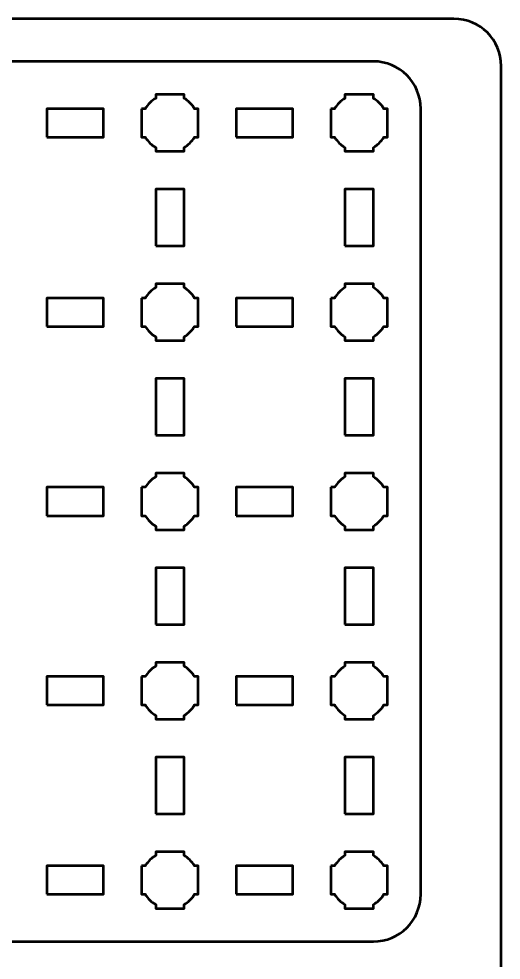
# Model space of a CAD drawing. Header units: centimetres. Extents: x -21 to 0, y -29.7 to 0.
# Drawn here: x -5.1 to 0, y -9.95 to 0 of the extents above; entities that cross this region are included whole.
import ezdxf

# ---------------------------------------------------------------- set-up
doc = ezdxf.new("R2010")
doc.units = ezdxf.units.CM
doc.header["$MEASUREMENT"] = 0
doc.layers.add('Layer 1', color=7, linetype='Continuous')

msp = doc.modelspace()

# ---------------------------------------------------------------- linework, layer by layer
at = {"layer": 'Layer 1', "lineweight": 53}
for points in [[(-4.8, -1.25), (-4.2, -1.25), (-4.2, -0.95), (-4.8, -0.95), (-4.8, -1.25)], [(-2.8, -1.25), (-2.2, -1.25), (-2.2, -0.95), (-2.8, -0.95), (-2.8, -1.25)], [(-3.65, -2.4), (-3.35, -2.4), (-3.35, -1.8), (-3.65, -1.8), (-3.65, -2.4)], [(-1.65, -2.4), (-1.35, -2.4), (-1.35, -1.8), (-1.65, -1.8), (-1.65, -2.4)], [(-4.8, -3.25), (-4.2, -3.25), (-4.2, -2.95), (-4.8, -2.95), (-4.8, -3.25)], [(-2.8, -3.25), (-2.2, -3.25), (-2.2, -2.95), (-2.8, -2.95), (-2.8, -3.25)], [(-3.65, -4.4), (-3.35, -4.4), (-3.35, -3.8), (-3.65, -3.8), (-3.65, -4.4)], [(-1.65, -4.4), (-1.35, -4.4), (-1.35, -3.8), (-1.65, -3.8), (-1.65, -4.4)], [(-4.8, -5.25), (-4.2, -5.25), (-4.2, -4.95), (-4.8, -4.95), (-4.8, -5.25)], [(-2.8, -5.25), (-2.2, -5.25), (-2.2, -4.95), (-2.8, -4.95), (-2.8, -5.25)], [(-3.65, -6.4), (-3.35, -6.4), (-3.35, -5.8), (-3.65, -5.8), (-3.65, -6.4)], [(-1.65, -6.4), (-1.35, -6.4), (-1.35, -5.8), (-1.65, -5.8), (-1.65, -6.4)], [(-4.8, -7.25), (-4.2, -7.25), (-4.2, -6.95), (-4.8, -6.95), (-4.8, -7.25)], [(-2.8, -7.25), (-2.2, -7.25), (-2.2, -6.95), (-2.8, -6.95), (-2.8, -7.25)], [(-3.65, -8.4), (-3.35, -8.4), (-3.35, -7.8), (-3.65, -7.8), (-3.65, -8.4)], [(-1.65, -8.4), (-1.35, -8.4), (-1.35, -7.8), (-1.65, -7.8), (-1.65, -8.4)], [(-4.8, -9.25), (-4.2, -9.25), (-4.2, -8.95), (-4.8, -8.95), (-4.8, -9.25)], [(-2.8, -9.25), (-2.2, -9.25), (-2.2, -8.95), (-2.8, -8.95), (-2.8, -9.25)]]:
    msp.add_lwpolyline(points, close=True, dxfattribs=at)
at = {"layer": 'Layer 1', "color": 1, "lineweight": 53}
msp.add_open_spline([(-21.00003, -29.19995), (-21.00003, -29.19995), (-21.00003, -5.89992), (-21.00003, -5.89992), (-21.00003, -5.89992), (-21.00003, -5.81709), (-20.93286, -5.74992), (-20.85003, -5.74992), (-20.85003, -5.74992), (-20.7672, -5.74992), (-20.70003, -5.68275), (-20.70003, -5.59992), (-20.70003, -5.59992), (-20.70003, -5.51709), (-20.7672, -5.44992), (-20.85003, -5.44992), (-20.85003, -5.44992), (-20.93286, -5.44992), (-21.00003, -5.38275), (-21.00003, -5.29992), (-21.00003, -5.29992), (-21.00003, -5.21709), (-20.93286, -5.14992), (-20.85003, -5.14992), (-20.85003, -5.14992), (-20.7672, -5.14992), (-20.70003, -5.08275), (-20.70003, -4.99992), (-20.70003, -4.99992), (-20.70003, -4.91709), (-20.7672, -4.84992), (-20.85003, -4.84992), (-20.85003, -4.84992), (-20.93286, -4.84992), (-21.00003, -4.78275), (-21.00003, -4.69992), (-21.00003, -4.69992), (-21.00003, -4.61709), (-20.93286, -4.54992), (-20.85003, -4.54992), (-20.85003, -4.54992), (-20.7672, -4.54992), (-20.70003, -4.48275), (-20.70003, -4.39992), (-20.70003, -4.39992), (-20.70003, -4.31709), (-20.7672, -4.24992), (-20.85003, -4.24992), (-20.85003, -4.24992), (-20.93286, -4.24992), (-21.00003, -4.18275), (-21.00003, -4.09992), (-21.00003, -4.09992), (-21.00003, -4.01709), (-20.93286, -3.94992), (-20.85003, -3.94992), (-20.85003, -3.94992), (-20.7672, -3.94992), (-20.70003, -3.88275), (-20.70003, -3.79992), (-20.70003, -3.79992), (-20.70003, -3.71709), (-20.7672, -3.64992), (-20.85003, -3.64992), (-20.85003, -3.64992), (-20.93286, -3.64992), (-21.00003, -3.58275), (-21.00003, -3.49992), (-21.00003, -3.49992), (-21.00003, -3.41709), (-20.93286, -3.34992), (-20.85003, -3.34992), (-20.85003, -3.34992), (-20.7672, -3.34992), (-20.70003, -3.28275), (-20.70003, -3.19992), (-20.70003, -3.19992), (-20.70003, -3.11709), (-20.7672, -3.04992), (-20.85003, -3.04992), (-20.85003, -3.04992), (-20.93286, -3.04992), (-21.00003, -2.98275), (-21.00003, -2.89992), (-21.00003, -2.89992), (-21.00003, -2.81709), (-20.93286, -2.74992), (-20.85003, -2.74992), (-20.85003, -2.74992), (-20.7672, -2.74992), (-20.70003, -2.68275), (-20.70003, -2.59992), (-20.70003, -2.59992), (-20.70003, -2.51709), (-20.7672, -2.44992), (-20.85003, -2.44992), (-20.85003, -2.44992), (-20.93286, -2.44992), (-21.00003, -2.38275), (-21.00003, -2.29992), (-21.00003, -2.29992), (-21.00003, -2.21709), (-20.93286, -2.14992), (-20.85003, -2.14992), (-20.85003, -2.14992), (-20.7672, -2.14992), (-20.70003, -2.08275), (-20.70003, -1.99992), (-20.70003, -1.99992), (-20.70003, -1.91709), (-20.7672, -1.84992), (-20.85003, -1.84992), (-20.85003, -1.84992), (-20.93286, -1.84992), (-21.00003, -1.78275), (-21.00003, -1.69992), (-21.00003, -1.69992), (-21.00003, -1.61709), (-20.93286, -1.54992), (-20.85003, -1.54992), (-20.85003, -1.54992), (-20.7672, -1.54992), (-20.70003, -1.48275), (-20.70003, -1.39992), (-20.70003, -1.39992), (-20.70003, -1.31709), (-20.7672, -1.24992), (-20.85003, -1.24992), (-20.85003, -1.24992), (-20.93286, -1.24992), (-21.00003, -1.18275), (-21.00003, -1.09992), (-21.00003, -1.09992), (-21.00003, -1.09992), (-21.00003, -0.49992), (-21.00003, -0.49992), (-21.00003, -0.49992), (-21.00003, -0.22295), (-20.77694, 0.00004), (-20.49994, 0.00004), (-20.49994, 0.00004), (-20.49994, 0.00004), (-0.50008, 0.00004), (-0.50008, 0.00004), (-0.50008, 0.00004), (-0.22294, 0.00004), (0.00002, -0.22295), (0.00002, -0.49992), (0.00002, -0.49992), (0.00002, -0.49992), (0.00002, -29.19995), (0.00002, -29.19995), (0.00002, -29.19995), (0.00002, -29.47695), (-0.22294, -29.70004), (-0.50008, -29.70004), (-0.50008, -29.70004), (-0.50008, -29.70004), (-20.49994, -29.70004), (-20.49994, -29.70004), (-20.49994, -29.70004), (-20.77694, -29.70004), (-21.00003, -29.47695), (-21.00003, -29.19995)], degree=3, knots=[0, 0, 0, 0, 0.0243902, 0.0243902, 0.0243902, 0.0243902, 0.0487805, 0.0487805, 0.0487805, 0.0487805, 0.0731707, 0.0731707, 0.0731707, 0.0731707, 0.097561, 0.097561, 0.097561, 0.097561, 0.1219512, 0.1219512, 0.1219512, 0.1219512, 0.1463415, 0.1463415, 0.1463415, 0.1463415, 0.1707317, 0.1707317, 0.1707317, 0.1707317, 0.195122, 0.195122, 0.195122, 0.195122, 0.2195122, 0.2195122, 0.2195122, 0.2195122, 0.2439024, 0.2439024, 0.2439024, 0.2439024, 0.2682927, 0.2682927, 0.2682927, 0.2682927, 0.2926829, 0.2926829, 0.2926829, 0.2926829, 0.3170732, 0.3170732, 0.3170732, 0.3170732, 0.3414634, 0.3414634, 0.3414634, 0.3414634, 0.3658537, 0.3658537, 0.3658537, 0.3658537, 0.3902439, 0.3902439, 0.3902439, 0.3902439, 0.4146341, 0.4146341, 0.4146341, 0.4146341, 0.4390244, 0.4390244, 0.4390244, 0.4390244, 0.4634146, 0.4634146, 0.4634146, 0.4634146, 0.4878049, 0.4878049, 0.4878049, 0.4878049, 0.5121951, 0.5121951, 0.5121951, 0.5121951, 0.5365854, 0.5365854, 0.5365854, 0.5365854, 0.5609756, 0.5609756, 0.5609756, 0.5609756, 0.5853659, 0.5853659, 0.5853659, 0.5853659, 0.6097561, 0.6097561, 0.6097561, 0.6097561, 0.6341463, 0.6341463, 0.6341463, 0.6341463, 0.6585366, 0.6585366, 0.6585366, 0.6585366, 0.6829268, 0.6829268, 0.6829268, 0.6829268, 0.7073171, 0.7073171, 0.7073171, 0.7073171, 0.7317073, 0.7317073, 0.7317073, 0.7317073, 0.7560976, 0.7560976, 0.7560976, 0.7560976, 0.7804878, 0.7804878, 0.7804878, 0.7804878, 0.804878, 0.804878, 0.804878, 0.804878, 0.8292683, 0.8292683, 0.8292683, 0.8292683, 0.8536585, 0.8536585, 0.8536585, 0.8536585, 0.8780488, 0.8780488, 0.8780488, 0.8780488, 0.902439, 0.902439, 0.902439, 0.902439, 0.9268293, 0.9268293, 0.9268293, 0.9268293, 0.9512195, 0.9512195, 0.9512195, 0.9512195, 0.9756098, 0.9756098, 0.9756098, 0.9756098, 1, 1, 1, 1], dxfattribs=at)
at = {"layer": 'Layer 1', "color": 3, "lineweight": 53}
msp.add_open_spline([(-10.15, -9.25), (-10.15, -9.25), (-10.15, -0.95), (-10.15, -0.95), (-10.15, -0.95), (-10.15, -0.67391), (-9.92609, -0.45), (-9.65, -0.45), (-9.65, -0.45), (-9.65, -0.45), (-1.35, -0.45), (-1.35, -0.45), (-1.35, -0.45), (-1.07391, -0.45), (-0.85, -0.67391), (-0.85, -0.95), (-0.85, -0.95), (-0.85, -0.95), (-0.85, -9.25), (-0.85, -9.25), (-0.85, -9.25), (-0.85, -9.52609), (-1.07391, -9.75), (-1.35, -9.75), (-1.35, -9.75), (-1.35, -9.75), (-9.65, -9.75), (-9.65, -9.75), (-9.65, -9.75), (-9.92609, -9.75), (-10.15, -9.52609), (-10.15, -9.25)], degree=3, knots=[0, 0, 0, 0, 0.125, 0.125, 0.125, 0.125, 0.25, 0.25, 0.25, 0.25, 0.375, 0.375, 0.375, 0.375, 0.5, 0.5, 0.5, 0.5, 0.625, 0.625, 0.625, 0.625, 0.75, 0.75, 0.75, 0.75, 0.875, 0.875, 0.875, 0.875, 1, 1, 1, 1], dxfattribs=at)
at = {"layer": 'Layer 1', "lineweight": 53}
for points in [[(-3.8, -0.95), (-3.8, -0.95), (-3.75985, -0.95), (-3.75985, -0.95), (-3.75985, -0.95), (-3.7335, -0.90447), (-3.69553, -0.8665), (-3.65, -0.84015), (-3.65, -0.84015), (-3.65, -0.84015), (-3.65, -0.8), (-3.65, -0.8), (-3.65, -0.8), (-3.65, -0.8), (-3.5, -0.8), (-3.5, -0.8), (-3.5, -0.8), (-3.5, -0.8), (-3.35, -0.8), (-3.35, -0.8), (-3.35, -0.8), (-3.35, -0.8), (-3.35, -0.84015), (-3.35, -0.84015), (-3.35, -0.84015), (-3.30447, -0.8665), (-3.2665, -0.90447), (-3.24015, -0.95), (-3.24015, -0.95), (-3.24015, -0.95), (-3.2, -0.95), (-3.2, -0.95), (-3.2, -0.95), (-3.2, -0.95), (-3.2, -1.1), (-3.2, -1.1), (-3.2, -1.1), (-3.2, -1.1), (-3.2, -1.25), (-3.2, -1.25), (-3.2, -1.25), (-3.2, -1.25), (-3.24015, -1.25), (-3.24015, -1.25), (-3.24015, -1.25), (-3.2665, -1.29553), (-3.30447, -1.3335), (-3.35, -1.35985), (-3.35, -1.35985), (-3.35, -1.35985), (-3.35, -1.4), (-3.35, -1.4), (-3.35, -1.4), (-3.35, -1.4), (-3.5, -1.4), (-3.5, -1.4), (-3.5, -1.4), (-3.5, -1.4), (-3.65, -1.4), (-3.65, -1.4), (-3.65, -1.4), (-3.65, -1.4), (-3.65, -1.35985), (-3.65, -1.35985), (-3.65, -1.35985), (-3.69553, -1.3335), (-3.7335, -1.29553), (-3.75985, -1.25), (-3.75985, -1.25), (-3.75985, -1.25), (-3.8, -1.25), (-3.8, -1.25), (-3.8, -1.25), (-3.8, -1.25), (-3.8, -1.1), (-3.8, -1.1), (-3.8, -1.1), (-3.8, -1.1), (-3.8, -0.95), (-3.8, -0.95)], [(-1.8, -0.95), (-1.8, -0.95), (-1.75985, -0.95), (-1.75985, -0.95), (-1.75985, -0.95), (-1.7335, -0.90447), (-1.69553, -0.8665), (-1.65, -0.84015), (-1.65, -0.84015), (-1.65, -0.84015), (-1.65, -0.8), (-1.65, -0.8), (-1.65, -0.8), (-1.65, -0.8), (-1.5, -0.8), (-1.5, -0.8), (-1.5, -0.8), (-1.5, -0.8), (-1.35, -0.8), (-1.35, -0.8), (-1.35, -0.8), (-1.35, -0.8), (-1.35, -0.84015), (-1.35, -0.84015), (-1.35, -0.84015), (-1.30447, -0.8665), (-1.2665, -0.90447), (-1.24015, -0.95), (-1.24015, -0.95), (-1.24015, -0.95), (-1.2, -0.95), (-1.2, -0.95), (-1.2, -0.95), (-1.2, -0.95), (-1.2, -1.1), (-1.2, -1.1), (-1.2, -1.1), (-1.2, -1.1), (-1.2, -1.25), (-1.2, -1.25), (-1.2, -1.25), (-1.2, -1.25), (-1.24015, -1.25), (-1.24015, -1.25), (-1.24015, -1.25), (-1.2665, -1.29553), (-1.30447, -1.3335), (-1.35, -1.35985), (-1.35, -1.35985), (-1.35, -1.35985), (-1.35, -1.4), (-1.35, -1.4), (-1.35, -1.4), (-1.35, -1.4), (-1.5, -1.4), (-1.5, -1.4), (-1.5, -1.4), (-1.5, -1.4), (-1.65, -1.4), (-1.65, -1.4), (-1.65, -1.4), (-1.65, -1.4), (-1.65, -1.35985), (-1.65, -1.35985), (-1.65, -1.35985), (-1.69553, -1.3335), (-1.7335, -1.29553), (-1.75985, -1.25), (-1.75985, -1.25), (-1.75985, -1.25), (-1.8, -1.25), (-1.8, -1.25), (-1.8, -1.25), (-1.8, -1.25), (-1.8, -1.1), (-1.8, -1.1), (-1.8, -1.1), (-1.8, -1.1), (-1.8, -0.95), (-1.8, -0.95)], [(-3.8, -2.95), (-3.8, -2.95), (-3.75985, -2.95), (-3.75985, -2.95), (-3.75985, -2.95), (-3.7335, -2.90447), (-3.69553, -2.8665), (-3.65, -2.84015), (-3.65, -2.84015), (-3.65, -2.84015), (-3.65, -2.8), (-3.65, -2.8), (-3.65, -2.8), (-3.65, -2.8), (-3.5, -2.8), (-3.5, -2.8), (-3.5, -2.8), (-3.5, -2.8), (-3.35, -2.8), (-3.35, -2.8), (-3.35, -2.8), (-3.35, -2.8), (-3.35, -2.84015), (-3.35, -2.84015), (-3.35, -2.84015), (-3.30447, -2.8665), (-3.2665, -2.90447), (-3.24015, -2.95), (-3.24015, -2.95), (-3.24015, -2.95), (-3.2, -2.95), (-3.2, -2.95), (-3.2, -2.95), (-3.2, -2.95), (-3.2, -3.1), (-3.2, -3.1), (-3.2, -3.1), (-3.2, -3.1), (-3.2, -3.25), (-3.2, -3.25), (-3.2, -3.25), (-3.2, -3.25), (-3.24015, -3.25), (-3.24015, -3.25), (-3.24015, -3.25), (-3.2665, -3.29553), (-3.30447, -3.3335), (-3.35, -3.35985), (-3.35, -3.35985), (-3.35, -3.35985), (-3.35, -3.4), (-3.35, -3.4), (-3.35, -3.4), (-3.35, -3.4), (-3.5, -3.4), (-3.5, -3.4), (-3.5, -3.4), (-3.5, -3.4), (-3.65, -3.4), (-3.65, -3.4), (-3.65, -3.4), (-3.65, -3.4), (-3.65, -3.35985), (-3.65, -3.35985), (-3.65, -3.35985), (-3.69553, -3.3335), (-3.7335, -3.29553), (-3.75985, -3.25), (-3.75985, -3.25), (-3.75985, -3.25), (-3.8, -3.25), (-3.8, -3.25), (-3.8, -3.25), (-3.8, -3.25), (-3.8, -3.1), (-3.8, -3.1), (-3.8, -3.1), (-3.8, -3.1), (-3.8, -2.95), (-3.8, -2.95)], [(-1.8, -2.95), (-1.8, -2.95), (-1.75985, -2.95), (-1.75985, -2.95), (-1.75985, -2.95), (-1.7335, -2.90447), (-1.69553, -2.8665), (-1.65, -2.84015), (-1.65, -2.84015), (-1.65, -2.84015), (-1.65, -2.8), (-1.65, -2.8), (-1.65, -2.8), (-1.65, -2.8), (-1.5, -2.8), (-1.5, -2.8), (-1.5, -2.8), (-1.5, -2.8), (-1.35, -2.8), (-1.35, -2.8), (-1.35, -2.8), (-1.35, -2.8), (-1.35, -2.84015), (-1.35, -2.84015), (-1.35, -2.84015), (-1.30447, -2.8665), (-1.2665, -2.90447), (-1.24015, -2.95), (-1.24015, -2.95), (-1.24015, -2.95), (-1.2, -2.95), (-1.2, -2.95), (-1.2, -2.95), (-1.2, -2.95), (-1.2, -3.1), (-1.2, -3.1), (-1.2, -3.1), (-1.2, -3.1), (-1.2, -3.25), (-1.2, -3.25), (-1.2, -3.25), (-1.2, -3.25), (-1.24015, -3.25), (-1.24015, -3.25), (-1.24015, -3.25), (-1.2665, -3.29553), (-1.30447, -3.3335), (-1.35, -3.35985), (-1.35, -3.35985), (-1.35, -3.35985), (-1.35, -3.4), (-1.35, -3.4), (-1.35, -3.4), (-1.35, -3.4), (-1.5, -3.4), (-1.5, -3.4), (-1.5, -3.4), (-1.5, -3.4), (-1.65, -3.4), (-1.65, -3.4), (-1.65, -3.4), (-1.65, -3.4), (-1.65, -3.35985), (-1.65, -3.35985), (-1.65, -3.35985), (-1.69553, -3.3335), (-1.7335, -3.29553), (-1.75985, -3.25), (-1.75985, -3.25), (-1.75985, -3.25), (-1.8, -3.25), (-1.8, -3.25), (-1.8, -3.25), (-1.8, -3.25), (-1.8, -3.1), (-1.8, -3.1), (-1.8, -3.1), (-1.8, -3.1), (-1.8, -2.95), (-1.8, -2.95)], [(-3.8, -4.95), (-3.8, -4.95), (-3.75985, -4.95), (-3.75985, -4.95), (-3.75985, -4.95), (-3.7335, -4.90447), (-3.69553, -4.8665), (-3.65, -4.84015), (-3.65, -4.84015), (-3.65, -4.84015), (-3.65, -4.8), (-3.65, -4.8), (-3.65, -4.8), (-3.65, -4.8), (-3.5, -4.8), (-3.5, -4.8), (-3.5, -4.8), (-3.5, -4.8), (-3.35, -4.8), (-3.35, -4.8), (-3.35, -4.8), (-3.35, -4.8), (-3.35, -4.84015), (-3.35, -4.84015), (-3.35, -4.84015), (-3.30447, -4.8665), (-3.2665, -4.90447), (-3.24015, -4.95), (-3.24015, -4.95), (-3.24015, -4.95), (-3.2, -4.95), (-3.2, -4.95), (-3.2, -4.95), (-3.2, -4.95), (-3.2, -5.1), (-3.2, -5.1), (-3.2, -5.1), (-3.2, -5.1), (-3.2, -5.25), (-3.2, -5.25), (-3.2, -5.25), (-3.2, -5.25), (-3.24015, -5.25), (-3.24015, -5.25), (-3.24015, -5.25), (-3.2665, -5.29553), (-3.30447, -5.3335), (-3.35, -5.35985), (-3.35, -5.35985), (-3.35, -5.35985), (-3.35, -5.4), (-3.35, -5.4), (-3.35, -5.4), (-3.35, -5.4), (-3.5, -5.4), (-3.5, -5.4), (-3.5, -5.4), (-3.5, -5.4), (-3.65, -5.4), (-3.65, -5.4), (-3.65, -5.4), (-3.65, -5.4), (-3.65, -5.35985), (-3.65, -5.35985), (-3.65, -5.35985), (-3.69553, -5.3335), (-3.7335, -5.29553), (-3.75985, -5.25), (-3.75985, -5.25), (-3.75985, -5.25), (-3.8, -5.25), (-3.8, -5.25), (-3.8, -5.25), (-3.8, -5.25), (-3.8, -5.1), (-3.8, -5.1), (-3.8, -5.1), (-3.8, -5.1), (-3.8, -4.95), (-3.8, -4.95)], [(-1.8, -4.95), (-1.8, -4.95), (-1.75985, -4.95), (-1.75985, -4.95), (-1.75985, -4.95), (-1.7335, -4.90447), (-1.69553, -4.8665), (-1.65, -4.84015), (-1.65, -4.84015), (-1.65, -4.84015), (-1.65, -4.8), (-1.65, -4.8), (-1.65, -4.8), (-1.65, -4.8), (-1.5, -4.8), (-1.5, -4.8), (-1.5, -4.8), (-1.5, -4.8), (-1.35, -4.8), (-1.35, -4.8), (-1.35, -4.8), (-1.35, -4.8), (-1.35, -4.84015), (-1.35, -4.84015), (-1.35, -4.84015), (-1.30447, -4.8665), (-1.2665, -4.90447), (-1.24015, -4.95), (-1.24015, -4.95), (-1.24015, -4.95), (-1.2, -4.95), (-1.2, -4.95), (-1.2, -4.95), (-1.2, -4.95), (-1.2, -5.1), (-1.2, -5.1), (-1.2, -5.1), (-1.2, -5.1), (-1.2, -5.25), (-1.2, -5.25), (-1.2, -5.25), (-1.2, -5.25), (-1.24015, -5.25), (-1.24015, -5.25), (-1.24015, -5.25), (-1.2665, -5.29553), (-1.30447, -5.3335), (-1.35, -5.35985), (-1.35, -5.35985), (-1.35, -5.35985), (-1.35, -5.4), (-1.35, -5.4), (-1.35, -5.4), (-1.35, -5.4), (-1.5, -5.4), (-1.5, -5.4), (-1.5, -5.4), (-1.5, -5.4), (-1.65, -5.4), (-1.65, -5.4), (-1.65, -5.4), (-1.65, -5.4), (-1.65, -5.35985), (-1.65, -5.35985), (-1.65, -5.35985), (-1.69553, -5.3335), (-1.7335, -5.29553), (-1.75985, -5.25), (-1.75985, -5.25), (-1.75985, -5.25), (-1.8, -5.25), (-1.8, -5.25), (-1.8, -5.25), (-1.8, -5.25), (-1.8, -5.1), (-1.8, -5.1), (-1.8, -5.1), (-1.8, -5.1), (-1.8, -4.95), (-1.8, -4.95)], [(-3.8, -6.95), (-3.8, -6.95), (-3.75985, -6.95), (-3.75985, -6.95), (-3.75985, -6.95), (-3.7335, -6.90447), (-3.69553, -6.8665), (-3.65, -6.84015), (-3.65, -6.84015), (-3.65, -6.84015), (-3.65, -6.8), (-3.65, -6.8), (-3.65, -6.8), (-3.65, -6.8), (-3.5, -6.8), (-3.5, -6.8), (-3.5, -6.8), (-3.5, -6.8), (-3.35, -6.8), (-3.35, -6.8), (-3.35, -6.8), (-3.35, -6.8), (-3.35, -6.84015), (-3.35, -6.84015), (-3.35, -6.84015), (-3.30447, -6.8665), (-3.2665, -6.90447), (-3.24015, -6.95), (-3.24015, -6.95), (-3.24015, -6.95), (-3.2, -6.95), (-3.2, -6.95), (-3.2, -6.95), (-3.2, -6.95), (-3.2, -7.1), (-3.2, -7.1), (-3.2, -7.1), (-3.2, -7.1), (-3.2, -7.25), (-3.2, -7.25), (-3.2, -7.25), (-3.2, -7.25), (-3.24015, -7.25), (-3.24015, -7.25), (-3.24015, -7.25), (-3.2665, -7.29553), (-3.30447, -7.3335), (-3.35, -7.35985), (-3.35, -7.35985), (-3.35, -7.35985), (-3.35, -7.4), (-3.35, -7.4), (-3.35, -7.4), (-3.35, -7.4), (-3.5, -7.4), (-3.5, -7.4), (-3.5, -7.4), (-3.5, -7.4), (-3.65, -7.4), (-3.65, -7.4), (-3.65, -7.4), (-3.65, -7.4), (-3.65, -7.35985), (-3.65, -7.35985), (-3.65, -7.35985), (-3.69553, -7.3335), (-3.7335, -7.29553), (-3.75985, -7.25), (-3.75985, -7.25), (-3.75985, -7.25), (-3.8, -7.25), (-3.8, -7.25), (-3.8, -7.25), (-3.8, -7.25), (-3.8, -7.1), (-3.8, -7.1), (-3.8, -7.1), (-3.8, -7.1), (-3.8, -6.95), (-3.8, -6.95)], [(-1.8, -6.95), (-1.8, -6.95), (-1.75985, -6.95), (-1.75985, -6.95), (-1.75985, -6.95), (-1.7335, -6.90447), (-1.69553, -6.8665), (-1.65, -6.84015), (-1.65, -6.84015), (-1.65, -6.84015), (-1.65, -6.8), (-1.65, -6.8), (-1.65, -6.8), (-1.65, -6.8), (-1.5, -6.8), (-1.5, -6.8), (-1.5, -6.8), (-1.5, -6.8), (-1.35, -6.8), (-1.35, -6.8), (-1.35, -6.8), (-1.35, -6.8), (-1.35, -6.84015), (-1.35, -6.84015), (-1.35, -6.84015), (-1.30447, -6.8665), (-1.2665, -6.90447), (-1.24015, -6.95), (-1.24015, -6.95), (-1.24015, -6.95), (-1.2, -6.95), (-1.2, -6.95), (-1.2, -6.95), (-1.2, -6.95), (-1.2, -7.1), (-1.2, -7.1), (-1.2, -7.1), (-1.2, -7.1), (-1.2, -7.25), (-1.2, -7.25), (-1.2, -7.25), (-1.2, -7.25), (-1.24015, -7.25), (-1.24015, -7.25), (-1.24015, -7.25), (-1.2665, -7.29553), (-1.30447, -7.3335), (-1.35, -7.35985), (-1.35, -7.35985), (-1.35, -7.35985), (-1.35, -7.4), (-1.35, -7.4), (-1.35, -7.4), (-1.35, -7.4), (-1.5, -7.4), (-1.5, -7.4), (-1.5, -7.4), (-1.5, -7.4), (-1.65, -7.4), (-1.65, -7.4), (-1.65, -7.4), (-1.65, -7.4), (-1.65, -7.35985), (-1.65, -7.35985), (-1.65, -7.35985), (-1.69553, -7.3335), (-1.7335, -7.29553), (-1.75985, -7.25), (-1.75985, -7.25), (-1.75985, -7.25), (-1.8, -7.25), (-1.8, -7.25), (-1.8, -7.25), (-1.8, -7.25), (-1.8, -7.1), (-1.8, -7.1), (-1.8, -7.1), (-1.8, -7.1), (-1.8, -6.95), (-1.8, -6.95)], [(-3.8, -8.95), (-3.8, -8.95), (-3.75985, -8.95), (-3.75985, -8.95), (-3.75985, -8.95), (-3.7335, -8.90447), (-3.69553, -8.8665), (-3.65, -8.84015), (-3.65, -8.84015), (-3.65, -8.84015), (-3.65, -8.8), (-3.65, -8.8), (-3.65, -8.8), (-3.65, -8.8), (-3.5, -8.8), (-3.5, -8.8), (-3.5, -8.8), (-3.5, -8.8), (-3.35, -8.8), (-3.35, -8.8), (-3.35, -8.8), (-3.35, -8.8), (-3.35, -8.84015), (-3.35, -8.84015), (-3.35, -8.84015), (-3.30447, -8.8665), (-3.2665, -8.90447), (-3.24015, -8.95), (-3.24015, -8.95), (-3.24015, -8.95), (-3.2, -8.95), (-3.2, -8.95), (-3.2, -8.95), (-3.2, -8.95), (-3.2, -9.1), (-3.2, -9.1), (-3.2, -9.1), (-3.2, -9.1), (-3.2, -9.25), (-3.2, -9.25), (-3.2, -9.25), (-3.2, -9.25), (-3.24015, -9.25), (-3.24015, -9.25), (-3.24015, -9.25), (-3.2665, -9.29553), (-3.30447, -9.3335), (-3.35, -9.35985), (-3.35, -9.35985), (-3.35, -9.35985), (-3.35, -9.4), (-3.35, -9.4), (-3.35, -9.4), (-3.35, -9.4), (-3.5, -9.4), (-3.5, -9.4), (-3.5, -9.4), (-3.5, -9.4), (-3.65, -9.4), (-3.65, -9.4), (-3.65, -9.4), (-3.65, -9.4), (-3.65, -9.35985), (-3.65, -9.35985), (-3.65, -9.35985), (-3.69553, -9.3335), (-3.7335, -9.29553), (-3.75985, -9.25), (-3.75985, -9.25), (-3.75985, -9.25), (-3.8, -9.25), (-3.8, -9.25), (-3.8, -9.25), (-3.8, -9.25), (-3.8, -9.1), (-3.8, -9.1), (-3.8, -9.1), (-3.8, -9.1), (-3.8, -8.95), (-3.8, -8.95)], [(-1.8, -8.95), (-1.8, -8.95), (-1.75985, -8.95), (-1.75985, -8.95), (-1.75985, -8.95), (-1.7335, -8.90447), (-1.69553, -8.8665), (-1.65, -8.84015), (-1.65, -8.84015), (-1.65, -8.84015), (-1.65, -8.8), (-1.65, -8.8), (-1.65, -8.8), (-1.65, -8.8), (-1.5, -8.8), (-1.5, -8.8), (-1.5, -8.8), (-1.5, -8.8), (-1.35, -8.8), (-1.35, -8.8), (-1.35, -8.8), (-1.35, -8.8), (-1.35, -8.84015), (-1.35, -8.84015), (-1.35, -8.84015), (-1.30447, -8.8665), (-1.2665, -8.90447), (-1.24015, -8.95), (-1.24015, -8.95), (-1.24015, -8.95), (-1.2, -8.95), (-1.2, -8.95), (-1.2, -8.95), (-1.2, -8.95), (-1.2, -9.1), (-1.2, -9.1), (-1.2, -9.1), (-1.2, -9.1), (-1.2, -9.25), (-1.2, -9.25), (-1.2, -9.25), (-1.2, -9.25), (-1.24015, -9.25), (-1.24015, -9.25), (-1.24015, -9.25), (-1.2665, -9.29553), (-1.30447, -9.3335), (-1.35, -9.35985), (-1.35, -9.35985), (-1.35, -9.35985), (-1.35, -9.4), (-1.35, -9.4), (-1.35, -9.4), (-1.35, -9.4), (-1.5, -9.4), (-1.5, -9.4), (-1.5, -9.4), (-1.5, -9.4), (-1.65, -9.4), (-1.65, -9.4), (-1.65, -9.4), (-1.65, -9.4), (-1.65, -9.35985), (-1.65, -9.35985), (-1.65, -9.35985), (-1.69553, -9.3335), (-1.7335, -9.29553), (-1.75985, -9.25), (-1.75985, -9.25), (-1.75985, -9.25), (-1.8, -9.25), (-1.8, -9.25), (-1.8, -9.25), (-1.8, -9.25), (-1.8, -9.1), (-1.8, -9.1), (-1.8, -9.1), (-1.8, -9.1), (-1.8, -8.95), (-1.8, -8.95)]]:
    msp.add_open_spline(points, degree=3, knots=[0, 0, 0, 0, 0.05, 0.05, 0.05, 0.05, 0.1, 0.1, 0.1, 0.1, 0.15, 0.15, 0.15, 0.15, 0.2, 0.2, 0.2, 0.2, 0.25, 0.25, 0.25, 0.25, 0.3, 0.3, 0.3, 0.3, 0.35, 0.35, 0.35, 0.35, 0.4, 0.4, 0.4, 0.4, 0.45, 0.45, 0.45, 0.45, 0.5, 0.5, 0.5, 0.5, 0.55, 0.55, 0.55, 0.55, 0.6, 0.6, 0.6, 0.6, 0.65, 0.65, 0.65, 0.65, 0.7, 0.7, 0.7, 0.7, 0.75, 0.75, 0.75, 0.75, 0.8, 0.8, 0.8, 0.8, 0.85, 0.85, 0.85, 0.85, 0.9, 0.9, 0.9, 0.9, 0.95, 0.95, 0.95, 0.95, 1, 1, 1, 1], dxfattribs=at)

doc.saveas('drawing.dxf')
